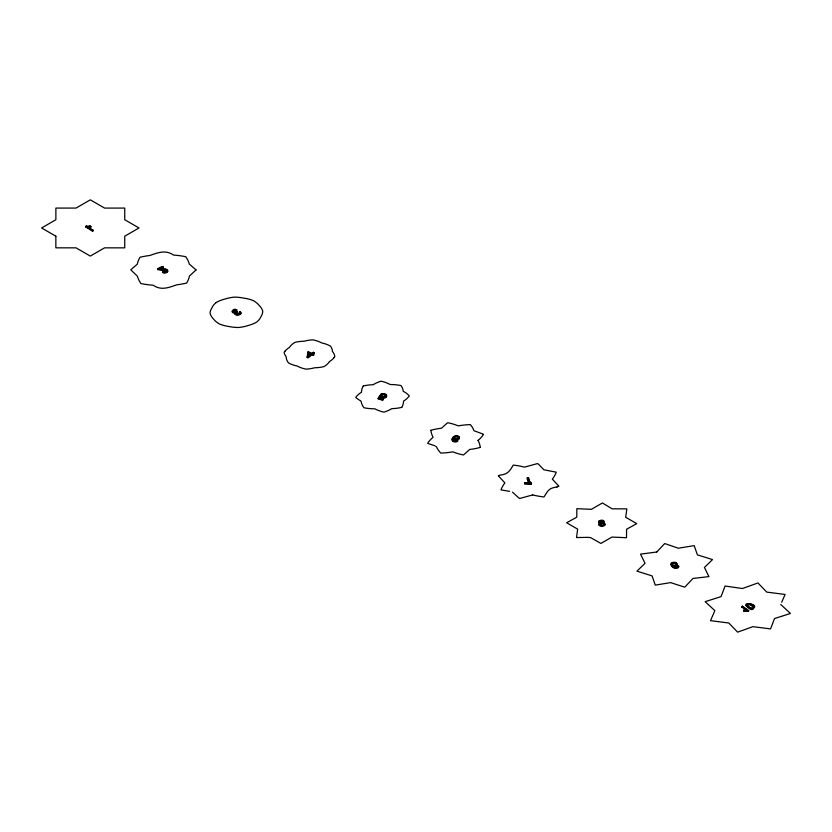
<?xml version="1.0" encoding="UTF-8"?>
<svg xmlns="http://www.w3.org/2000/svg" width="832" height="832" viewBox="0 0 832 832"><rect width="100%" height="100%" fill="white"/><g stroke="black" fill="none" stroke-linecap="round" stroke-linejoin="round"><path stroke-width="1.25" d="M313.789 354.297L312.031 354.307L307.954 357.76L307.174 357.396L307.736 352.279L308.454 351.78L311.802 353.361L313.31 352.29L314.257 352.737L312.749 354.37L313.789 354.858L312.749 353.808L312.749 354.37M308.246 356.429L308.672 352.726L311.085 354.422L308.246 356.429L311.085 353.86M528.85 479.43A15.756 9.09 0 0 0 531.43 483.236L531.346 484.338L524.846 483.933L524.971 482.685L529.89 482.997L529.89 483.558L524.971 483.246L524.971 482.685M531.346 484.338L531.45 483.226M677.414 565.947C676.926 567.216 679.162 564.678 678.631 567.06A2.413 1.394 0 0 1 677.841 567.892L676.218 568.35A3.006 1.737 0 0 1 674.294 568.194L672.038 566.696A15.174 8.757 0 0 1 671.497 565.999L670.987 564.398A3.099 1.789 0 0 1 672.859 562.973L673.774 562.827A2.798 1.622 0 0 1 674.658 562.838A3.099 1.789 0 0 1 675.532 563.025A2.964 1.716 0 0 1 676.26 563.358L677.321 564.751A2.881 1.664 0 0 1 677.144 565.438A3.058 1.768 0 0 1 676.884 565.739A2.642 1.529 0 0 1 674.336 566.457M770.838 628.202L774.54 618.509L782.558 616.013M770.546 628.909L752.887 626.662L737.62 632.154L728.822 623.002L710.507 620.662L714.844 610.636L705.172 601.682L721.032 596.606L725.088 586.03L742.446 588.536L757.952 582.951L766.75 592.103L785.065 594.454L781.706 602.274M677.435 566.592L678.631 566.498A2.413 1.394 0 0 1 677.841 567.33L676.218 567.788A3.006 1.737 0 0 1 674.294 567.632L672.038 566.134A15.174 8.757 0 0 1 671.497 565.438L670.987 563.836A3.099 1.789 0 0 1 672.859 562.411L673.774 562.266A2.798 1.622 0 0 1 674.658 562.276A3.099 1.789 0 0 1 675.553 562.484M453.596 438.277L453.409 440.731L455.77 441.272A2.382 1.373 0 0 0 456.508 440.783L457.631 441.074L456.539 440.232A2.382 1.373 0 0 1 455.79 440.721L453.492 440.263L453.648 438.381A2.735 1.581 0 0 0 454.158 438.932M379.631 397.935L380.515 396.458L379.631 398.507L383.053 399.651L379.631 397.935L379.631 398.507M383.053 399.651L382.46 400.234L378.196 398.798L379.943 395.418L381.004 395.668A2.215 1.279 0 0 0 384.051 396.677A2.215 1.279 0 0 0 385.081 394.763A2.215 1.279 0 0 0 381.628 394.607M378.196 398.798L379.943 395.418M334.027 357.666L334.786 356.585A22.318 12.886 0 0 0 333.143 352.373L332.426 351.458A23.66 13.666 0 0 0 330.98 346.892L330.366 346.039A24.534 14.165 0 0 0 321.703 342.93A24.596 14.206 0 0 0 314.964 340.309L313.082 339.872A22.318 12.886 0 0 0 305.802 340.818L304.21 341.234A23.66 13.666 0 0 0 296.296 342.066L294.819 342.42A24.534 14.165 0 0 0 289.442 347.422A24.596 14.206 0 0 0 284.887 351.312M284.898 351.312L284.138 352.404A20.935 12.085 0 0 0 286.052 356.418L286.218 357.396A25.033 14.456 0 0 0 287.903 362.076L288.558 362.95A24.534 14.165 0 0 0 297.232 366.049A24.596 14.206 0 0 0 303.961 368.68L305.843 369.106A22.318 12.886 0 0 0 313.123 368.16L314.714 367.754A23.66 13.666 0 0 0 322.629 366.912L324.116 366.558A24.534 14.165 0 0 0 329.482 361.556M469.654 449.498L464.079 454.47A39.083 22.558 0 0 1 463.351 454.958A39.562 22.838 0 0 1 452.93 451.828A52.083 30.066 0 0 1 440.814 453.097A43.597 25.168 0 0 1 436.467 446.805L435.687 446.222M457.631 440.502L457.028 441.002A2.475 1.435 0 0 1 455.26 441.418L453.263 441.022A2.839 1.643 0 0 1 452.577 440.596C451.1 438.797 453.378 436.093 455.343 435.822A2.933 1.695 0 0 1 456.331 435.739L457.569 435.895A2.87 1.654 0 0 1 459.285 436.998L459.316 437.122A3.765 2.174 0 0 1 459.16 438.246L458.557 438.901A2.912 1.685 0 0 1 457.631 439.338A3.12 1.799 0 0 1 457.08 439.462A2.631 1.518 0 0 1 455.978 439.504L455.416 439.431A2.912 1.685 0 0 1 454.064 438.922M457.631 441.074L457.028 441.563A2.475 1.435 0 0 1 455.26 441.979L453.263 441.584A2.839 1.643 0 0 1 452.577 441.158C451.1 439.358 453.378 436.654 455.343 436.384A2.933 1.695 0 0 1 456.331 436.301L457.569 436.457A2.87 1.654 0 0 1 459.285 437.559L459.316 437.684A3.765 2.174 0 0 1 459.16 438.807L458.557 439.462A2.912 1.685 0 0 1 457.631 439.899A3.12 1.799 0 0 1 457.08 440.024A2.631 1.518 0 0 1 455.978 440.076L455.416 439.993A2.912 1.685 0 0 1 454.064 439.483M382.46 400.234L383.053 399.09M240.261 311.657C243.714 315.858 232.648 316.41 235.113 312.395C232.981 316.971 245.554 313.227 239.294 312.083C241.862 315.89 233.074 314.413 237.141 311.782L236.309 311.397L237.141 312.343M236.184 311.48A2.506 1.446 0 0 1 234.926 311.886C231.254 311.459 235.778 310.398 236.174 310.357C236.153 306.79 227.802 312.78 235.113 312.395M236.174 310.918L236.881 309.785M308.454 351.78L307.736 352.841L307.736 352.279M308.454 352.342L311.802 353.922L313.31 352.29M307.954 357.76L312.031 354.307M312.749 353.808L314.257 352.737M312.031 354.869L313.789 354.858M163.27 266.978L159.661 269.422L163.27 267.54L162.49 266.479C151.268 270.806 162.843 269.017 166.275 269.703C171.142 271.045 163.561 275.184 162.542 271.96C164.403 272.522 169.468 270.4 164.746 269.63A16.567 9.568 0 0 0 161.97 269.63L161.325 269.62M162.542 272.532L163.467 271.471M88.088 226.803L93.319 230.672L92.425 231.15L85.706 226.897L86.289 226.034A6.126 3.536 0 0 0 90.043 225.919L90.886 227.042A7.561 4.368 0 0 1 88.088 227.365L88.088 226.803A7.561 4.368 0 0 0 90.865 226.46M85.706 226.897L86.289 226.595A6.126 3.536 0 0 0 90.043 226.481M85.706 226.335L92.425 230.589L93.319 230.11M157.622 269.017L157.622 269.578L162.49 267.041L163.27 267.54M746.366 610.594L741.541 606.611L742.466 606.174L748.665 610.563L748.062 611.406A6.022 3.474 0 0 0 744.359 611.395L743.6 610.262A7.436 4.295 0 0 1 746.366 610.033L746.366 610.594A7.436 4.295 0 0 0 743.61 610.834M741.541 607.173L742.466 606.736L748.665 611.125M748.665 610.563L748.062 611.406M239.366 312.707L240.261 312.218M556.982 486.98C548.194 488.145 547.934 491.098 543.972 496.974A56.919 32.864 0 0 1 532.678 494.915M237.141 311.782C232.669 313.082 241.186 315.63 239.366 312.146M783.193 615.815L790.4 613.423L780.728 604.469M600.236 523.297C594.443 527.082 609.513 526.968 603.678 523.182C603.606 522.621 604.157 519.792 600.683 520.634C598.447 520.322 597.761 523.422 600.236 523.297C594.537 520.416 606.018 518.44 603.959 522.694C609.003 526.781 594.495 526.23 600.236 522.735M602.95 523.078L603.814 522.652L602.95 522.517M235.113 312.957C229.705 313.893 233.199 308.038 236.881 310.346M587.423 537.316L590.533 537.586L600.943 543.431L611.946 537.066L626.506 537.722L626.569 529.246L636.73 523.63L625.695 517.275L626.839 508.862L612.154 508.83L602.41 502.965L591.406 509.33L576.846 508.674L576.784 517.15L566.634 522.777L577.658 529.131L576.514 537.534L582.244 537.462M586.674 537.337L584.834 537.389M584.106 537.41L582.993 537.441M161.179 269.516L160.961 269.516A4.815 2.777 0 0 1 159.661 269.433M528.746 479.44A13.104 7.561 0 0 1 528.59 477.818L527.322 477.745L528.58 478.379A13.104 7.561 0 0 0 528.746 480.002M531.346 483.777L524.846 483.371L524.846 483.933M751.317 608.65C764.421 604.874 734.136 599.768 751.317 608.65A1.695 0.978 0 0 0 753.459 607.537L752.804 606.632A15.257 8.809 0 0 0 751.13 605.426L749.403 604.677A1.758 1.019 0 0 0 747.157 605.696M509.6 491.348L500.999 489.882A56.919 32.864 0 0 1 504.556 483.361L504.899 482.914L498.347 475.831A52.915 30.555 0 0 1 500.261 475.062C508.04 474.406 509.922 470.579 513.271 465.078A56.919 32.864 0 0 1 524.566 467.126L537.618 463.549A52.915 30.555 0 0 1 538.938 464.651L543.889 469.799L556.244 472.16A56.919 32.864 0 0 1 552.687 478.681L552.344 479.128L558.896 486.21A52.915 30.555 0 0 1 556.982 486.98M751.275 608.546L749.57 607.807A14.737 8.507 0 0 1 747.906 606.59L747.25 605.686M379.943 395.98L381.004 396.24A2.215 1.279 0 0 0 384.051 397.238A2.215 1.279 0 0 0 385.081 395.325A2.215 1.279 0 0 0 381.628 395.169M532.678 494.915L519.626 498.503A55.744 32.188 0 0 1 518.159 497.38L512.512 492.128M434.772 445.775L427.669 443.342A39.562 22.838 0 0 1 433.077 437.32A52.083 30.066 0 0 1 430.893 430.331M378.196 398.237L382.46 399.672M380.806 394.306L381.857 395.294L380.806 394.306A3.255 1.872 0 0 1 384.166 393.64A3.255 1.872 0 0 1 386.506 395.221A3.37 1.945 0 0 1 384.394 397.498A3.37 1.945 0 0 1 380.245 396.531M236.174 310.357C233.657 308.745 231.618 312.572 234.926 312.437A2.506 1.446 0 0 0 236.184 312.042M313.31 352.851L314.257 353.298M311.085 354.422L308.672 352.726M307.954 357.198L307.174 356.834L307.174 357.396M162.542 271.96C171.236 273.967 167.419 266.677 160.961 268.954A4.815 2.777 0 0 1 159.661 268.871M163.394 271.991C165.578 273.79 168.782 270.13 164.746 270.192A16.567 9.568 0 0 0 161.97 270.192L157.622 269.578M90.886 227.042L90.085 225.982M88.088 227.365L93.319 230.672M741.541 606.611L746.366 610.033M743.6 610.262L744.328 611.333M673.046 565.781L674.918 567.112L677.487 567.029L675.251 567.757L673.046 566.342M453.596 438.838L453.648 438.942A2.735 1.581 0 0 0 454.158 439.494M747.271 605.197L747.906 606.029A14.737 8.507 0 0 0 749.58 607.235L751.275 607.984A1.695 0.978 0 0 0 753.459 606.975L752.804 606.07A15.257 8.809 0 0 0 751.13 604.864L749.403 604.115A1.758 1.019 0 0 0 747.157 605.124M742.466 606.174L742.466 606.736M678.517 565.739L678.517 566.301M528.58 477.818L528.58 478.379M456.539 440.232L456.539 440.794M381.004 395.668L381.004 396.24M313.082 354.796L313.082 355.358M311.802 353.361L311.802 353.922M162.49 266.479L162.49 267.041M92.425 230.589L92.425 231.15M86.289 226.034L86.289 226.595M430.882 430.3A41.506 23.962 0 0 1 441.501 428.22L447.054 423.218A39.083 22.558 0 0 1 447.782 422.739A39.562 22.838 0 0 1 458.214 425.859A52.083 30.066 0 0 1 470.33 424.601A41.506 23.962 0 0 1 473.97 430.716L482.643 433.93A39.083 22.558 0 0 1 483.475 434.356A39.562 22.838 0 0 1 478.067 440.367M478.057 440.378A52.083 30.066 0 0 1 480.251 447.366M480.262 447.398A41.506 23.962 0 0 1 469.643 449.467M363.272 385.996A32.666 18.866 0 0 0 361.494 392.226A29.203 16.858 0 0 0 355.722 397.436A28.642 16.536 0 0 0 360.734 400.858L361.254 401.835A30.67 17.701 0 0 0 364 407.774A32.666 18.866 0 0 0 374.816 408.803A29.203 16.858 0 0 0 383.843 412.142A28.829 16.64 0 0 0 390.406 409.469L391.799 408.637A28.579 16.494 0 0 0 401.752 407.358M363.282 385.975A28.579 16.494 0 0 1 373.235 384.727L374.608 383.854A28.829 16.64 0 0 1 381.17 381.191A29.203 16.858 0 0 1 390.198 384.519A32.666 18.866 0 0 1 401.003 385.559A28.579 16.494 0 0 1 403.198 391.31L404.706 392.101A28.829 16.64 0 0 1 409.313 395.886A29.203 16.858 0 0 1 403.562 401.097A32.666 18.866 0 0 1 401.762 407.347M334.038 357.666A24.596 14.206 0 0 1 329.503 361.556M216.122 302.578A27.05 15.621 0 0 0 211.817 308.069A30.118 17.389 0 0 0 210.049 312.634L210.215 313.622A27.04 15.61 0 0 0 213.45 318.968A27.425 15.829 0 0 0 219.534 324.022A27.05 15.621 0 0 0 229.06 326.518A28.631 16.526 0 0 0 236.943 327.465L238.566 327.496A27.81 16.058 0 0 0 247.936 325.572A27.425 15.829 0 0 0 256.693 322.057A27.05 15.621 0 0 0 261.009 316.555A28.631 16.526 0 0 0 262.662 312.01L262.714 311.064A27.81 16.058 0 0 0 259.366 305.656A27.425 15.829 0 0 0 253.282 300.602A27.05 15.621 0 0 0 243.766 298.116A28.631 16.526 0 0 0 235.872 297.159L234.25 297.128A27.81 16.058 0 0 0 224.879 299.062A27.425 15.829 0 0 0 216.122 302.578M744.359 610.834A6.022 3.474 0 0 1 748.082 610.802M676.125 566.207A3.058 1.768 0 0 1 675.438 566.405M674.232 566.488A2.798 1.612 0 0 1 672.953 566.218L672.963 565.656A2.798 1.612 0 0 0 674.232 565.926M675.532 562.463A2.964 1.716 0 0 1 676.26 562.786L677.321 564.19A2.881 1.664 0 0 1 677.144 564.866A3.058 1.768 0 0 1 676.884 565.178A2.642 1.529 0 0 1 674.336 565.895M676.125 565.646A3.058 1.768 0 0 1 675.438 565.843M530.005 482.945A14.217 8.206 0 0 1 527.374 477.745M531.43 483.798A15.756 9.09 0 0 1 528.85 479.991M530.005 483.506A14.217 8.206 0 0 1 527.374 478.306M380.734 394.836A3.255 1.872 0 0 1 384.166 394.202A3.255 1.872 0 0 1 386.506 395.782M386.537 395.782A3.37 1.945 0 0 1 384.394 398.06A3.37 1.945 0 0 1 380.245 397.093M55.858 236.194L55.848 247.832L76.034 247.842L90.303 256.079L104.562 247.842L124.727 247.853L124.738 236.194L139.006 227.958L124.748 219.731L124.758 208.083L104.572 208.083L90.303 199.846L76.045 208.073L55.879 208.073L55.869 219.721L41.6 227.958L55.858 236.194M746.127 605.55C755.664 617.178 757.276 599.082 746.127 605.55M196.03 269.932L189.426 276.078A52.988 30.597 0 0 1 186.576 283.119L180.866 284.232A58.978 34.05 0 0 1 176.842 284.794C168.47 287.654 161.283 290.753 153.067 285.189A52.988 30.597 0 0 1 140.868 283.546L138.944 280.249A58.978 34.05 0 0 1 137.966 277.919L137.436 276.266L130.77 269.797L137.29 264.202A52.988 30.597 0 0 1 140.13 257.161L145.85 256.048A58.978 34.05 0 0 1 149.874 255.476C158.226 252.574 165.443 249.59 173.638 255.091A52.988 30.597 0 0 1 185.838 256.734L187.762 260.031A58.978 34.05 0 0 1 188.75 262.35L189.27 264.014L196.03 269.932M656.75 552.011L640.526 554.143L645.029 563.285L636.948 571.158L652.07 575.9L655.273 585.125L670.613 582.608L684.746 587.194L692.962 578.458L708.937 576.607L704.434 567.476L712.514 559.593L697.393 554.85L694.19 545.626L678.361 548.226L664.716 543.556L656.75 552.011M672.942 565.76A2.142 1.238 0 0 0 676.218 564.741A2.142 1.238 0 0 0 673.057 563.607A2.142 1.238 0 0 0 672.942 565.76M672.942 565.198A2.142 1.238 0 0 0 676.218 564.179A2.142 1.238 0 0 0 673.057 563.046A2.142 1.238 0 0 0 672.942 565.198M600.922 525.616A2.018 1.165 0 0 0 603.959 524.618A2.018 1.165 0 0 0 600.964 523.598A2.018 1.165 0 0 0 600.922 525.616M600.922 525.054A2.018 1.165 0 0 0 603.959 524.056A2.018 1.165 0 0 0 600.964 523.037A2.018 1.165 0 0 0 600.922 525.054M600.486 522.818A1.581 0.915 0 0 0 602.909 522.09A1.581 0.915 0 0 0 600.6 521.238A1.581 0.915 0 0 0 600.486 522.818M600.486 522.257A1.581 0.915 0 0 0 602.909 521.518A1.581 0.915 0 0 0 600.6 520.676A1.581 0.915 0 0 0 600.486 522.257M455.146 439.223A2.153 1.248 0 0 0 458.432 438.194A2.153 1.248 0 0 0 455.26 437.06A2.153 1.248 0 0 0 455.146 439.223M455.146 438.662A2.153 1.248 0 0 0 458.432 437.632A2.153 1.248 0 0 0 455.26 436.498A2.153 1.248 0 0 0 455.146 438.662"/></g></svg>
